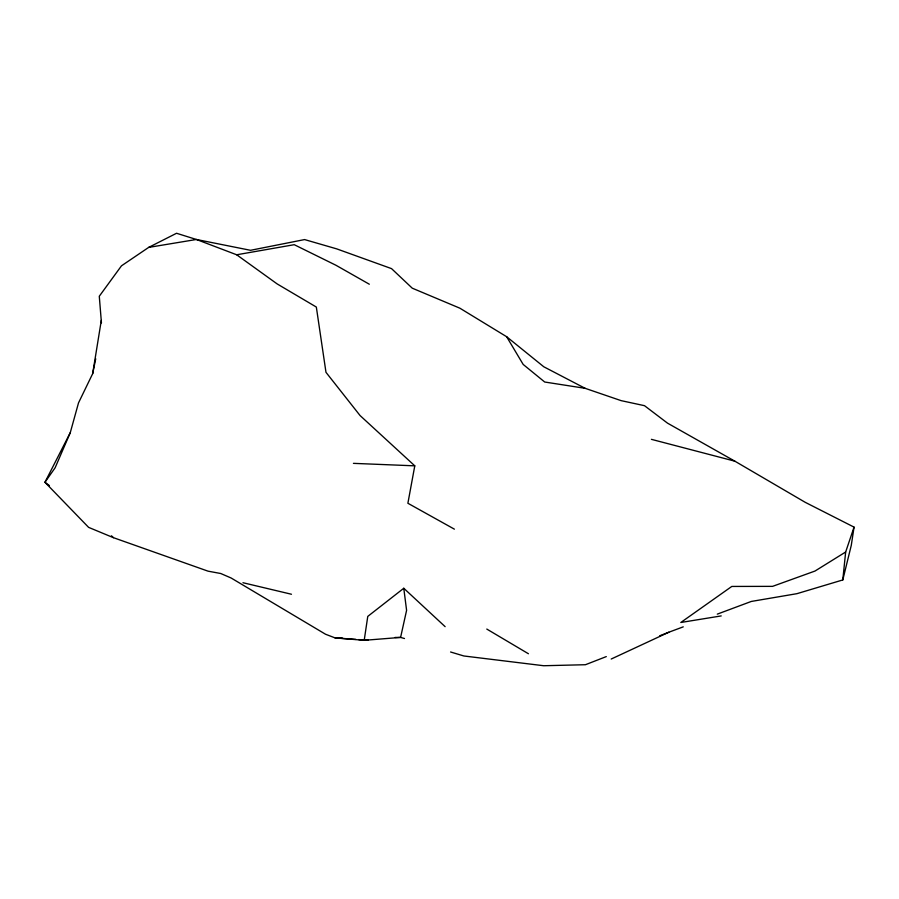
<?xml version="1.0" encoding="UTF-8"?>
<svg xmlns="http://www.w3.org/2000/svg" width="899" height="899" viewBox="0 0 899 899"><rect width="100%" height="100%" fill="white"/><g stroke="black" fill="none" stroke-linecap="round" stroke-linejoin="round"><path stroke-width="1.35" d="M717.278 614.141L751.306 601.442L796.919 593.677L842.79 579.945L845.656 552.008L854.05 527.129L805.212 502.316L734.854 461.176L667.485 423.126L644.504 405.685L621.119 400.639L585.125 388.312L543.794 366.781L506.643 336.72L459.872 308.188L412.248 288.174L391.548 268.632L336.72 248.877L304.592 239.572L250.529 250.304L196.42 239.482L176.552 233.268L148.683 247.394L121.466 265.834L99.283 296.254L101.441 322.898M95.721 358.813L92.664 373.692L78.516 402.887L70.268 432.666L44.95 482.269L88.608 527.365L113.454 537.681L208.029 571.157L220.761 573.517L231.122 578.001L325.528 634.233L335.035 637.885L364.207 640.313L367.77 616.399L403.775 588.272L445.129 626.659M854.05 527.129L851.274 545.367L842.79 579.945M92.664 373.692L101.295 320.449M148.683 247.394L196.42 239.482L236.673 254.777L277.139 283.915L316.336 307.053L325.977 372.31L360.061 415.54L414.787 465.839L407.888 503.26L454.388 529.151M70.268 432.666L55.131 467.761L44.95 482.269L49.378 485.584M845.656 552.008L815 571.045L772.567 586.362L731.808 586.44L680.813 622.49L721.223 615.916M611.208 659.034L668.845 632.222L683.251 626.85M606.297 656.596L585.44 664.721L543.693 665.732L463.873 655.978L450.579 651.989M659.731 635.784L668.845 632.222M236.673 254.777L294.231 244.697L335.934 265.25L369.32 284.219M364.207 640.313L400.594 637.413L404.494 638.526M342.013 637.841L335.035 637.885L355.869 639.391M395.009 637.458L400.594 637.413L406.595 610.331L403.775 588.272M353.442 463.356L414.787 465.839M358.656 639.594L368.376 640.29M585.125 388.312L544.704 382.019L523.173 364.432L506.643 336.72M242.955 582.721L291.467 594.25M651.404 439.341L734.854 461.176M486.786 629.064L528.421 653.742M111.465 535.804L113.454 537.681"/></g></svg>
